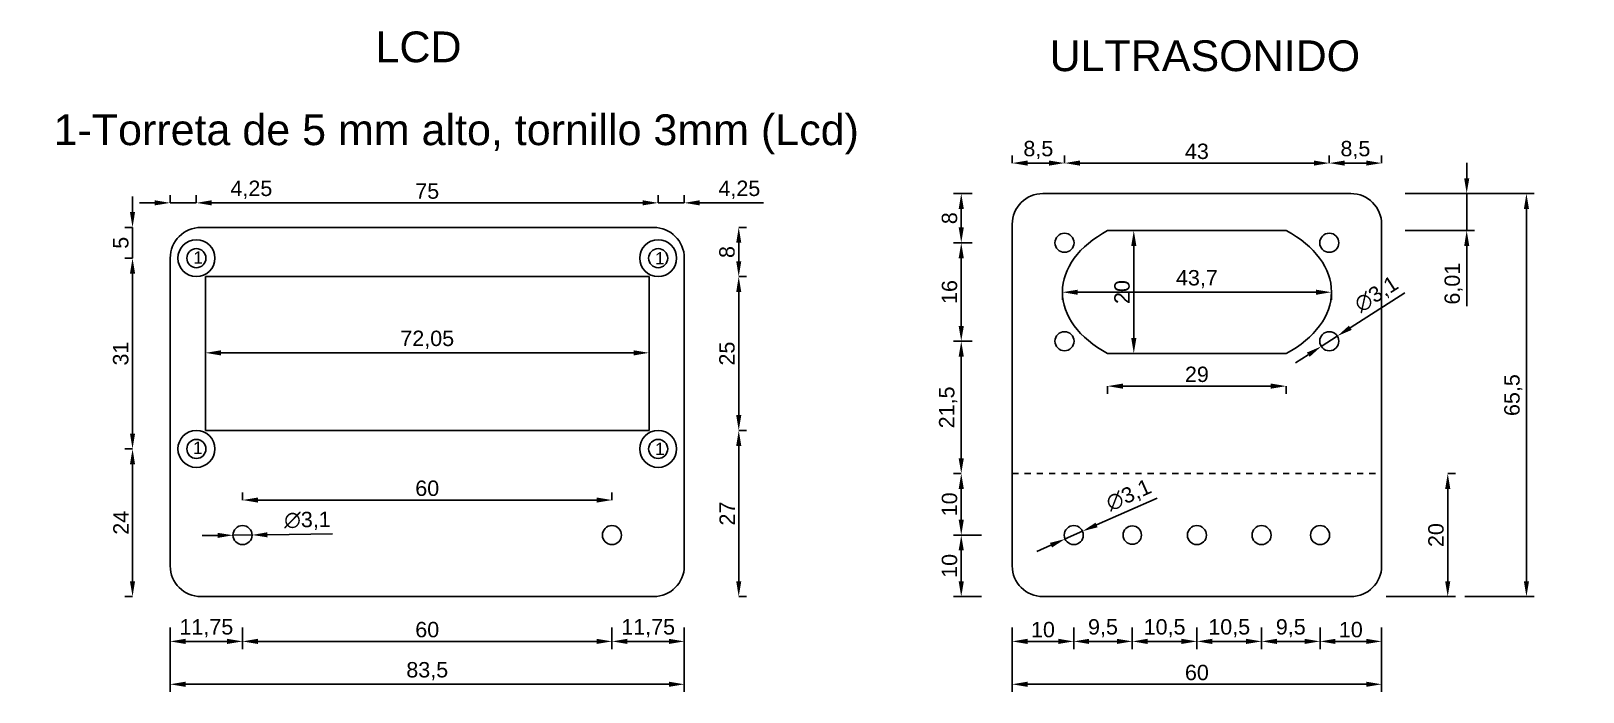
# Model space of a CAD drawing. Header units: millimetres. Extents: x 0 to 38330, y 46759 to 46987.
# Drawn here: x 37302.6 to 37554.7, y 46759.2 to 46866.7 of the extents above; entities that cross this region are included whole.
import ezdxf

# ---------------------------------------------------------------- set-up
doc = ezdxf.new("R2010")
doc.units = ezdxf.units.MM
doc.linetypes.add('ACAD_ISO02W100', pattern=[15, 12, -3])
doc.linetypes.add('JIS_02_1.0', pattern=[2, 1, -1])
for name, color, linetype in [('Chequeado', 140, 'ACAD_ISO02W100'), ('Cota', 50, 'Continuous'), ('Pliegues', 7, 'JIS_02_1.0')]:
    doc.layers.add(name, color=color, linetype=linetype)
doc.styles.get("Standard").update_dxf_attribs({"font": 'arial.ttf'})
doc.dimstyles.new('ISO-25', dxfattribs={"dimtxt": 2.5, "dimasz": 2.5, "dimexe": 1.25, "dimexo": 15, "dimtad": 1, "dimtxsty": 'Standard', "dimcen": 2.5, "dimclrd": 256, "dimclrt": 256, "dimadec": 0, "dimazin": 0, "dimtfac": 1, "dimtmove": 0, "dimatfit": 3, "dimfxl": 10, "dimfxlon": 1, "dimtfillclr": 256, "dimlwd": -1, "dimarcsym": 0})

# ---------------------------------------------------------------- blocks, each defined once
blk = doc.blocks.new('*D93')
at = {"layer": 'Cota', "transparency": 16777216}
for p, q in [((37319.11, 46837.24), (37319.11, 46839.74)), ((37319.11, 46834.74), (37319.11, 46829.74)), ((37319.11, 46827.24), (37319.11, 46824.74))]:
    blk.add_line(p, q, dxfattribs=at)
at = {"layer": 'Cota', "color": 0, "lineweight": -2, "transparency": 16777216}
for p, q in [((37319.11, 46834.74), (37317.86, 46834.74)), ((37319.11, 46829.74), (37317.86, 46829.74))]:
    blk.add_line(p, q, dxfattribs=at)
at = {"layer": 'Cota', "transparency": 16777216}
for points in [[(37318.69, 46837.24), (37319.52, 46837.24), (37319.11, 46834.74)], [(37318.69, 46827.24), (37319.52, 46827.24), (37319.11, 46829.74)]]:
    blk.add_solid(points, dxfattribs=at)
at = {"layer": 'Defpoints', "color": 0, "transparency": 16777216}
for p in [(37330.22, 46834.74), (37319.11, 46829.74), (37329.47, 46829.74)]:
    blk.add_point(p, dxfattribs=at)
at = {"layer": 'Cota', "transparency": 16777216, "insert": (37317.21, 46832.24), "char_height": 2.5, "attachment_point": 5, "rotation": 90}
blk.add_mtext('5', dxfattribs=at)
blk = doc.blocks.new('*D94')
at = {"layer": 'Cota', "color": 0, "lineweight": -2, "transparency": 16777216}
for p, q in [((37319.11, 46829.74), (37317.86, 46829.74)), ((37319.11, 46798.74), (37317.86, 46798.74))]:
    blk.add_line(p, q, dxfattribs=at)
at = {"layer": 'Cota', "transparency": 16777216}
blk.add_line((37319.11, 46827.24), (37319.11, 46801.24), dxfattribs=at)
for points in [[(37318.69, 46827.24), (37319.52, 46827.24), (37319.11, 46829.74)], [(37318.69, 46801.24), (37319.52, 46801.24), (37319.11, 46798.74)]]:
    blk.add_solid(points, dxfattribs=at)
at = {"layer": 'Defpoints', "color": 0, "transparency": 16777216}
for p in [(37329.47, 46829.74), (37319.11, 46798.74), (37329.47, 46798.74)]:
    blk.add_point(p, dxfattribs=at)
at = {"layer": 'Cota', "transparency": 16777216, "insert": (37317.2, 46814.24), "char_height": 2.5, "attachment_point": 5, "rotation": 90}
blk.add_mtext('31', dxfattribs=at)
blk = doc.blocks.new('*D95')
at = {"layer": 'Cota', "color": 0, "lineweight": -2, "transparency": 16777216}
for p, q in [((37319.11, 46798.74), (37317.86, 46798.74)), ((37319.11, 46774.74), (37317.86, 46774.74))]:
    blk.add_line(p, q, dxfattribs=at)
at = {"layer": 'Cota', "transparency": 16777216}
blk.add_line((37319.11, 46796.24), (37319.11, 46777.24), dxfattribs=at)
for points in [[(37318.69, 46796.24), (37319.52, 46796.24), (37319.11, 46798.74)], [(37318.69, 46777.24), (37319.52, 46777.24), (37319.11, 46774.74)]]:
    blk.add_solid(points, dxfattribs=at)
at = {"layer": 'Defpoints', "color": 0, "transparency": 16777216}
for p in [(37329.47, 46798.74), (37319.11, 46774.74), (37330.22, 46774.74)]:
    blk.add_point(p, dxfattribs=at)
at = {"layer": 'Cota', "transparency": 16777216, "insert": (37317.23, 46786.74), "char_height": 2.5, "attachment_point": 5, "rotation": 90}
blk.add_mtext('24', dxfattribs=at)
blk = doc.blocks.new('*D96')
at = {"layer": 'Cota', "color": 0, "lineweight": -2, "transparency": 16777216}
for p, q in [((37417.56, 46834.74), (37418.81, 46834.74)), ((37417.56, 46826.74), (37418.81, 46826.74))]:
    blk.add_line(p, q, dxfattribs=at)
at = {"layer": 'Cota', "transparency": 16777216}
blk.add_line((37417.56, 46832.24), (37417.56, 46829.24), dxfattribs=at)
for points in [[(37417.15, 46832.24), (37417.98, 46832.24), (37417.56, 46834.74)], [(37417.15, 46829.24), (37417.98, 46829.24), (37417.56, 46826.74)]]:
    blk.add_solid(points, dxfattribs=at)
at = {"layer": 'Defpoints', "color": 0, "transparency": 16777216}
for p in [(37403.72, 46834.74), (37403, 46826.74), (37417.56, 46826.74)]:
    blk.add_point(p, dxfattribs=at)
at = {"layer": 'Cota', "transparency": 16777216, "insert": (37415.66, 46830.74), "char_height": 2.5, "attachment_point": 5, "rotation": 90}
blk.add_mtext('8', dxfattribs=at)
blk = doc.blocks.new('*D97')
at = {"layer": 'Cota', "color": 0, "lineweight": -2, "transparency": 16777216}
for p, q in [((37417.56, 46826.74), (37418.81, 46826.74)), ((37417.56, 46801.74), (37418.81, 46801.74))]:
    blk.add_line(p, q, dxfattribs=at)
at = {"layer": 'Cota', "transparency": 16777216}
blk.add_line((37417.56, 46824.24), (37417.56, 46804.24), dxfattribs=at)
for points in [[(37417.15, 46824.24), (37417.98, 46824.24), (37417.56, 46826.74)], [(37417.15, 46804.24), (37417.98, 46804.24), (37417.56, 46801.74)]]:
    blk.add_solid(points, dxfattribs=at)
at = {"layer": 'Defpoints', "color": 0, "transparency": 16777216}
for p in [(37403, 46826.74), (37403, 46801.74), (37417.56, 46801.74)]:
    blk.add_point(p, dxfattribs=at)
at = {"layer": 'Cota', "transparency": 16777216, "insert": (37415.66, 46814.24), "char_height": 2.5, "attachment_point": 5, "rotation": 90}
blk.add_mtext('25', dxfattribs=at)
blk = doc.blocks.new('*D98')
at = {"layer": 'Cota', "color": 0, "lineweight": -2, "transparency": 16777216}
for p, q in [((37417.56, 46801.74), (37418.81, 46801.74)), ((37417.56, 46774.74), (37418.81, 46774.74))]:
    blk.add_line(p, q, dxfattribs=at)
at = {"layer": 'Cota', "transparency": 16777216}
blk.add_line((37417.56, 46799.24), (37417.56, 46777.24), dxfattribs=at)
for points in [[(37417.15, 46799.24), (37417.98, 46799.24), (37417.56, 46801.74)], [(37417.15, 46777.24), (37417.98, 46777.24), (37417.56, 46774.74)]]:
    blk.add_solid(points, dxfattribs=at)
at = {"layer": 'Defpoints', "color": 0, "transparency": 16777216}
for p in [(37403, 46801.74), (37403, 46774.74), (37417.56, 46774.74)]:
    blk.add_point(p, dxfattribs=at)
at = {"layer": 'Cota', "transparency": 16777216, "insert": (37415.68, 46788.24), "char_height": 2.5, "attachment_point": 5, "rotation": 90}
blk.add_mtext('27', dxfattribs=at)
blk = doc.blocks.new('*D99')
at = {"layer": 'Cota', "color": 0, "lineweight": -2, "transparency": 16777216}
for p, q in [((37325.22, 46769.74), (37325.22, 46766.22)), ((37336.97, 46769.74), (37336.97, 46766.22))]:
    blk.add_line(p, q, dxfattribs=at)
at = {"layer": 'Cota', "transparency": 16777216}
blk.add_line((37334.47, 46767.47), (37327.72, 46767.47), dxfattribs=at)
for points in [[(37327.72, 46767.89), (37327.72, 46767.05), (37325.22, 46767.47)], [(37334.47, 46767.89), (37334.47, 46767.05), (37336.97, 46767.47)]]:
    blk.add_solid(points, dxfattribs=at)
at = {"layer": 'Defpoints', "color": 0, "transparency": 16777216}
for p in [(37325.22, 46784.74), (37336.97, 46784.74), (37325.22, 46767.47)]:
    blk.add_point(p, dxfattribs=at)
at = {"layer": 'Cota', "transparency": 16777216, "insert": (37331.1, 46769.6), "char_height": 2.5, "attachment_point": 5}
blk.add_mtext('11,75', dxfattribs=at)
blk = doc.blocks.new('*D100')
at = {"layer": 'Cota', "color": 0, "lineweight": -2, "transparency": 16777216}
for p, q in [((37336.97, 46769.74), (37336.97, 46766.22)), ((37396.97, 46769.74), (37396.97, 46766.22))]:
    blk.add_line(p, q, dxfattribs=at)
at = {"layer": 'Cota', "transparency": 16777216}
blk.add_line((37339.47, 46767.47), (37394.47, 46767.47), dxfattribs=at)
for points in [[(37339.47, 46767.89), (37339.47, 46767.05), (37336.97, 46767.47)], [(37394.47, 46767.89), (37394.47, 46767.05), (37396.97, 46767.47)]]:
    blk.add_solid(points, dxfattribs=at)
at = {"layer": 'Defpoints', "color": 0, "transparency": 16777216}
for p in [(37336.97, 46784.74), (37396.97, 46784.74), (37396.97, 46767.47)]:
    blk.add_point(p, dxfattribs=at)
at = {"layer": 'Cota', "transparency": 16777216, "insert": (37366.97, 46769.37), "char_height": 2.5, "attachment_point": 5}
blk.add_mtext('60', dxfattribs=at)
blk = doc.blocks.new('*D101')
at = {"layer": 'Cota', "color": 0, "lineweight": -2, "transparency": 16777216}
for p, q in [((37396.97, 46769.74), (37396.97, 46766.22)), ((37408.72, 46769.74), (37408.72, 46766.22))]:
    blk.add_line(p, q, dxfattribs=at)
at = {"layer": 'Cota', "transparency": 16777216}
blk.add_line((37399.47, 46767.47), (37406.22, 46767.47), dxfattribs=at)
for points in [[(37399.47, 46767.89), (37399.47, 46767.05), (37396.97, 46767.47)], [(37406.22, 46767.89), (37406.22, 46767.05), (37408.72, 46767.47)]]:
    blk.add_solid(points, dxfattribs=at)
at = {"layer": 'Defpoints', "color": 0, "transparency": 16777216}
for p in [(37396.97, 46784.74), (37408.72, 46784.74), (37408.72, 46767.47)]:
    blk.add_point(p, dxfattribs=at)
at = {"layer": 'Cota', "transparency": 16777216, "insert": (37402.85, 46769.6), "char_height": 2.5, "attachment_point": 5}
blk.add_mtext('11,75', dxfattribs=at)
blk = doc.blocks.new('*D102')
at = {"layer": 'Cota', "color": 0, "lineweight": -2, "transparency": 16777216}
for p, q in [((37325.22, 46769.74), (37325.22, 46759.25)), ((37408.72, 46769.74), (37408.72, 46759.25))]:
    blk.add_line(p, q, dxfattribs=at)
at = {"layer": 'Cota', "transparency": 16777216}
blk.add_line((37327.72, 46760.5), (37406.22, 46760.5), dxfattribs=at)
for points in [[(37327.72, 46760.92), (37327.72, 46760.08), (37325.22, 46760.5)], [(37406.22, 46760.92), (37406.22, 46760.08), (37408.72, 46760.5)]]:
    blk.add_solid(points, dxfattribs=at)
at = {"layer": 'Defpoints', "color": 0, "transparency": 16777216}
for p in [(37325.22, 46784.74), (37408.72, 46784.74), (37408.72, 46760.5)]:
    blk.add_point(p, dxfattribs=at)
at = {"layer": 'Cota', "transparency": 16777216, "insert": (37366.97, 46762.63), "char_height": 2.5, "attachment_point": 5}
blk.add_mtext('83,5', dxfattribs=at)
blk = doc.blocks.new('*D103')
at = {"layer": 'Cota', "color": 0, "lineweight": -2, "transparency": 16777216}
for p, q in [((37330.95, 46814.36), (37330.95, 46815.61)), ((37403, 46814.36), (37403, 46815.61))]:
    blk.add_line(p, q, dxfattribs=at)
at = {"layer": 'Cota', "transparency": 16777216}
blk.add_line((37333.45, 46814.36), (37400.5, 46814.36), dxfattribs=at)
for points in [[(37333.45, 46814.77), (37333.45, 46813.94), (37330.95, 46814.36)], [(37400.5, 46814.77), (37400.5, 46813.94), (37403, 46814.36)]]:
    blk.add_solid(points, dxfattribs=at)
at = {"layer": 'Defpoints', "color": 0, "transparency": 16777216}
for p in [(37330.95, 46814.24), (37403, 46814.36), (37403, 46814.24)]:
    blk.add_point(p, dxfattribs=at)
at = {"layer": 'Cota', "transparency": 16777216, "insert": (37366.97, 46816.48), "char_height": 2.5, "attachment_point": 5}
blk.add_mtext('72,05', dxfattribs=at)
blk = doc.blocks.new('*D104')
at = {"layer": 'Cota', "transparency": 16777216}
for p, q in [((37322.72, 46838.73), (37320.22, 46838.73)), ((37325.22, 46838.73), (37329.47, 46838.73)), ((37331.97, 46838.73), (37342.34, 46838.73))]:
    blk.add_line(p, q, dxfattribs=at)
at = {"layer": 'Cota', "color": 0, "lineweight": -2, "transparency": 16777216}
for p, q in [((37325.22, 46838.73), (37325.22, 46839.98)), ((37329.47, 46838.73), (37329.47, 46839.98))]:
    blk.add_line(p, q, dxfattribs=at)
at = {"layer": 'Cota', "transparency": 16777216}
for points in [[(37322.72, 46839.15), (37322.72, 46838.32), (37325.22, 46838.73)], [(37331.97, 46839.15), (37331.97, 46838.32), (37329.47, 46838.73)]]:
    blk.add_solid(points, dxfattribs=at)
at = {"layer": 'Defpoints', "color": 0, "transparency": 16777216}
for p in [(37329.47, 46838.73), (37325.22, 46829.74), (37329.47, 46829.74)]:
    blk.add_point(p, dxfattribs=at)
at = {"layer": 'Cota', "transparency": 16777216, "insert": (37338.41, 46840.86), "char_height": 2.5, "attachment_point": 5}
blk.add_mtext('4,25', dxfattribs=at)
blk = doc.blocks.new('*D105')
at = {"layer": 'Cota', "color": 0, "lineweight": -2, "transparency": 16777216}
for p, q in [((37329.47, 46838.73), (37329.47, 46839.98)), ((37404.47, 46838.73), (37404.47, 46839.98))]:
    blk.add_line(p, q, dxfattribs=at)
at = {"layer": 'Cota', "transparency": 16777216}
blk.add_line((37331.97, 46838.73), (37401.97, 46838.73), dxfattribs=at)
for points in [[(37331.97, 46839.15), (37331.97, 46838.32), (37329.47, 46838.73)], [(37401.97, 46839.15), (37401.97, 46838.32), (37404.47, 46838.73)]]:
    blk.add_solid(points, dxfattribs=at)
at = {"layer": 'Defpoints', "color": 0, "transparency": 16777216}
for p in [(37404.47, 46838.73), (37329.47, 46829.74), (37404.47, 46829.74)]:
    blk.add_point(p, dxfattribs=at)
at = {"layer": 'Cota', "transparency": 16777216, "insert": (37366.97, 46840.63), "char_height": 2.5, "attachment_point": 5}
blk.add_mtext('75', dxfattribs=at)
blk = doc.blocks.new('*D106')
at = {"layer": 'Cota', "transparency": 16777216}
for p, q in [((37401.97, 46838.73), (37399.47, 46838.73)), ((37404.47, 46838.73), (37408.72, 46838.73)), ((37411.22, 46838.73), (37421.59, 46838.73))]:
    blk.add_line(p, q, dxfattribs=at)
at = {"layer": 'Cota', "color": 0, "lineweight": -2, "transparency": 16777216}
for p, q in [((37404.47, 46838.73), (37404.47, 46839.98)), ((37408.72, 46838.73), (37408.72, 46839.98))]:
    blk.add_line(p, q, dxfattribs=at)
at = {"layer": 'Cota', "transparency": 16777216}
for points in [[(37401.97, 46839.15), (37401.97, 46838.32), (37404.47, 46838.73)], [(37411.22, 46839.15), (37411.22, 46838.32), (37408.72, 46838.73)]]:
    blk.add_solid(points, dxfattribs=at)
at = {"layer": 'Defpoints', "color": 0, "transparency": 16777216}
for p in [(37408.72, 46838.73), (37404.47, 46829.74), (37408.72, 46829.74)]:
    blk.add_point(p, dxfattribs=at)
at = {"layer": 'Cota', "transparency": 16777216, "insert": (37417.66, 46840.86), "char_height": 2.5, "attachment_point": 5}
blk.add_mtext('4,25', dxfattribs=at)
blk = doc.blocks.new('*D107')
at = {"layer": 'Cota', "color": 0, "lineweight": -2, "transparency": 16777216}
for p, q in [((37336.97, 46790.44), (37336.97, 46791.69)), ((37396.97, 46790.44), (37396.97, 46791.69))]:
    blk.add_line(p, q, dxfattribs=at)
at = {"layer": 'Cota', "transparency": 16777216}
blk.add_line((37339.47, 46790.44), (37394.47, 46790.44), dxfattribs=at)
for points in [[(37339.47, 46790.85), (37339.47, 46790.02), (37336.97, 46790.44)], [(37394.47, 46790.85), (37394.47, 46790.02), (37396.97, 46790.44)]]:
    blk.add_solid(points, dxfattribs=at)
at = {"layer": 'Defpoints', "color": 0, "transparency": 16777216}
for p in [(37396.97, 46790.44), (37336.97, 46784.74), (37396.97, 46784.74)]:
    blk.add_point(p, dxfattribs=at)
at = {"layer": 'Cota', "transparency": 16777216, "insert": (37366.97, 46792.34), "char_height": 2.5, "attachment_point": 5}
blk.add_mtext('60', dxfattribs=at)
blk = doc.blocks.new('*D109')
at = {"layer": 'Cota', "color": 0, "lineweight": -2, "transparency": 16777216}
for p, q in [((37455.47, 46840.24), (37452.45, 46840.24)), ((37455.47, 46832.24), (37452.45, 46832.24))]:
    blk.add_line(p, q, dxfattribs=at)
at = {"layer": 'Cota', "transparency": 16777216}
blk.add_line((37453.7, 46834.74), (37453.7, 46837.74), dxfattribs=at)
for points in [[(37453.28, 46837.74), (37454.12, 46837.74), (37453.7, 46840.24)], [(37453.28, 46834.74), (37454.12, 46834.74), (37453.7, 46832.24)]]:
    blk.add_solid(points, dxfattribs=at)
at = {"layer": 'Defpoints', "color": 0, "transparency": 16777216}
for p in [(37453.7, 46840.24), (37470.47, 46840.24), (37470.47, 46832.24)]:
    blk.add_point(p, dxfattribs=at)
at = {"layer": 'Cota', "transparency": 16777216, "insert": (37451.8, 46836.24), "char_height": 2.5, "attachment_point": 5, "rotation": 90}
blk.add_mtext('8', dxfattribs=at)
blk = doc.blocks.new('*D110')
at = {"layer": 'Cota', "color": 0, "lineweight": -2, "transparency": 16777216}
for p, q in [((37455.47, 46832.24), (37452.45, 46832.24)), ((37455.47, 46816.24), (37452.45, 46816.24))]:
    blk.add_line(p, q, dxfattribs=at)
at = {"layer": 'Cota', "transparency": 16777216}
blk.add_line((37453.7, 46829.74), (37453.7, 46818.74), dxfattribs=at)
for points in [[(37453.28, 46829.74), (37454.12, 46829.74), (37453.7, 46832.24)], [(37453.28, 46818.74), (37454.12, 46818.74), (37453.7, 46816.24)]]:
    blk.add_solid(points, dxfattribs=at)
at = {"layer": 'Defpoints', "color": 0, "transparency": 16777216}
for p in [(37470.47, 46832.24), (37453.7, 46816.24), (37470.47, 46816.24)]:
    blk.add_point(p, dxfattribs=at)
at = {"layer": 'Cota', "transparency": 16777216, "insert": (37451.8, 46824.24), "char_height": 2.5, "attachment_point": 5, "rotation": 90}
blk.add_mtext('16', dxfattribs=at)
blk = doc.blocks.new('*D111')
at = {"layer": 'Cota', "color": 0, "lineweight": -2, "transparency": 16777216}
for p, q in [((37455.47, 46816.24), (37452.45, 46816.24)), ((37453.7, 46794.74), (37452.45, 46794.74))]:
    blk.add_line(p, q, dxfattribs=at)
at = {"layer": 'Cota', "transparency": 16777216}
blk.add_line((37453.7, 46813.74), (37453.7, 46797.24), dxfattribs=at)
for points in [[(37453.28, 46813.74), (37454.12, 46813.74), (37453.7, 46816.24)], [(37453.28, 46797.24), (37454.12, 46797.24), (37453.7, 46794.74)]]:
    blk.add_solid(points, dxfattribs=at)
at = {"layer": 'Defpoints', "color": 0, "transparency": 16777216}
for p in [(37470.47, 46816.24), (37453.7, 46794.74), (37461.97, 46794.74)]:
    blk.add_point(p, dxfattribs=at)
at = {"layer": 'Cota', "transparency": 16777216, "insert": (37451.57, 46805.49), "char_height": 2.5, "attachment_point": 5, "rotation": 90}
blk.add_mtext('21,5', dxfattribs=at)
blk = doc.blocks.new('*D112')
at = {"layer": 'Cota', "color": 0, "lineweight": -2, "transparency": 16777216}
for p, q in [((37453.7, 46794.74), (37452.45, 46794.74)), ((37456.97, 46784.74), (37452.45, 46784.74))]:
    blk.add_line(p, q, dxfattribs=at)
at = {"layer": 'Cota', "transparency": 16777216}
blk.add_line((37453.7, 46792.24), (37453.7, 46787.24), dxfattribs=at)
for points in [[(37453.28, 46792.24), (37454.12, 46792.24), (37453.7, 46794.74)], [(37453.28, 46787.24), (37454.12, 46787.24), (37453.7, 46784.74)]]:
    blk.add_solid(points, dxfattribs=at)
at = {"layer": 'Defpoints', "color": 0, "transparency": 16777216}
for p in [(37461.97, 46794.74), (37453.7, 46784.74), (37471.97, 46784.74)]:
    blk.add_point(p, dxfattribs=at)
at = {"layer": 'Cota', "transparency": 16777216, "insert": (37451.8, 46789.74), "char_height": 2.5, "attachment_point": 5, "rotation": 90}
blk.add_mtext('10', dxfattribs=at)
blk = doc.blocks.new('*D113')
at = {"layer": 'Cota', "color": 0, "lineweight": -2, "transparency": 16777216}
for p, q in [((37456.97, 46784.74), (37452.45, 46784.74)), ((37456.97, 46774.74), (37452.45, 46774.74))]:
    blk.add_line(p, q, dxfattribs=at)
at = {"layer": 'Cota', "transparency": 16777216}
blk.add_line((37453.7, 46782.24), (37453.7, 46777.24), dxfattribs=at)
for points in [[(37453.28, 46782.24), (37454.12, 46782.24), (37453.7, 46784.74)], [(37453.28, 46777.24), (37454.12, 46777.24), (37453.7, 46774.74)]]:
    blk.add_solid(points, dxfattribs=at)
at = {"layer": 'Defpoints', "color": 0, "transparency": 16777216}
for p in [(37471.97, 46784.74), (37453.7, 46774.74), (37471.97, 46774.74)]:
    blk.add_point(p, dxfattribs=at)
at = {"layer": 'Cota', "transparency": 16777216, "insert": (37451.8, 46779.74), "char_height": 2.5, "attachment_point": 5, "rotation": 90}
blk.add_mtext('10', dxfattribs=at)
blk = doc.blocks.new('*D114')
at = {"layer": 'Cota', "color": 0, "lineweight": -2, "transparency": 16777216}
for p, q in [((37481.72, 46834.24), (37480.47, 46834.24)), ((37481.72, 46814.25), (37480.47, 46814.25))]:
    blk.add_line(p, q, dxfattribs=at)
at = {"layer": 'Cota', "transparency": 16777216}
blk.add_line((37481.72, 46831.74), (37481.72, 46816.75), dxfattribs=at)
for points in [[(37481.31, 46831.74), (37482.14, 46831.74), (37481.72, 46834.24)], [(37481.31, 46816.75), (37482.14, 46816.75), (37481.72, 46814.25)]]:
    blk.add_solid(points, dxfattribs=at)
at = {"layer": 'Defpoints', "color": 0, "transparency": 16777216}
for p in [(37482.16, 46834.24), (37481.72, 46814.25), (37482.16, 46814.25)]:
    blk.add_point(p, dxfattribs=at)
at = {"layer": 'Cota', "transparency": 16777216, "insert": (37479.82, 46824.24), "char_height": 2.5, "attachment_point": 5, "rotation": 90}
blk.add_mtext('20', dxfattribs=at)
blk = doc.blocks.new('*D115')
at = {"layer": 'Cota', "color": 0, "lineweight": -2, "transparency": 16777216}
for p, q in [((37461.97, 46769.74), (37461.97, 46766.22)), ((37471.97, 46769.74), (37471.97, 46766.22))]:
    blk.add_line(p, q, dxfattribs=at)
at = {"layer": 'Cota', "transparency": 16777216}
blk.add_line((37469.47, 46767.47), (37464.47, 46767.47), dxfattribs=at)
for points in [[(37464.47, 46767.89), (37464.47, 46767.05), (37461.97, 46767.47)], [(37469.47, 46767.89), (37469.47, 46767.05), (37471.97, 46767.47)]]:
    blk.add_solid(points, dxfattribs=at)
at = {"layer": 'Defpoints', "color": 0, "transparency": 16777216}
for p in [(37461.97, 46784.74), (37471.97, 46784.74), (37461.97, 46767.47)]:
    blk.add_point(p, dxfattribs=at)
at = {"layer": 'Cota', "transparency": 16777216, "insert": (37466.97, 46769.37), "char_height": 2.5, "attachment_point": 5}
blk.add_mtext('10', dxfattribs=at)
blk = doc.blocks.new('*D116')
at = {"layer": 'Cota', "color": 0, "lineweight": -2, "transparency": 16777216}
for p, q in [((37471.97, 46769.74), (37471.97, 46766.22)), ((37481.47, 46769.74), (37481.47, 46766.22))]:
    blk.add_line(p, q, dxfattribs=at)
at = {"layer": 'Cota', "transparency": 16777216}
blk.add_line((37474.47, 46767.47), (37478.97, 46767.47), dxfattribs=at)
for points in [[(37474.47, 46767.89), (37474.47, 46767.05), (37471.97, 46767.47)], [(37478.97, 46767.89), (37478.97, 46767.05), (37481.47, 46767.47)]]:
    blk.add_solid(points, dxfattribs=at)
at = {"layer": 'Defpoints', "color": 0, "transparency": 16777216}
for p in [(37471.97, 46784.74), (37481.47, 46784.74), (37481.47, 46767.47)]:
    blk.add_point(p, dxfattribs=at)
at = {"layer": 'Cota', "transparency": 16777216, "insert": (37476.72, 46769.6), "char_height": 2.5, "attachment_point": 5}
blk.add_mtext('9,5', dxfattribs=at)
blk = doc.blocks.new('*D117')
at = {"layer": 'Cota', "color": 0, "lineweight": -2, "transparency": 16777216}
for p, q in [((37481.47, 46769.74), (37481.47, 46766.22)), ((37491.97, 46769.74), (37491.97, 46766.22))]:
    blk.add_line(p, q, dxfattribs=at)
at = {"layer": 'Cota', "transparency": 16777216}
blk.add_line((37483.97, 46767.47), (37489.47, 46767.47), dxfattribs=at)
for points in [[(37483.97, 46767.89), (37483.97, 46767.05), (37481.47, 46767.47)], [(37489.47, 46767.89), (37489.47, 46767.05), (37491.97, 46767.47)]]:
    blk.add_solid(points, dxfattribs=at)
at = {"layer": 'Defpoints', "color": 0, "transparency": 16777216}
for p in [(37481.47, 46784.74), (37491.97, 46784.74), (37491.97, 46767.47)]:
    blk.add_point(p, dxfattribs=at)
at = {"layer": 'Cota', "transparency": 16777216, "insert": (37486.72, 46769.6), "char_height": 2.5, "attachment_point": 5}
blk.add_mtext('10,5', dxfattribs=at)
blk = doc.blocks.new('*D118')
at = {"layer": 'Cota', "color": 0, "lineweight": -2, "transparency": 16777216}
for p, q in [((37491.97, 46769.74), (37491.97, 46766.22)), ((37502.47, 46769.74), (37502.47, 46766.22))]:
    blk.add_line(p, q, dxfattribs=at)
at = {"layer": 'Cota', "transparency": 16777216}
blk.add_line((37494.47, 46767.47), (37499.97, 46767.47), dxfattribs=at)
for points in [[(37494.47, 46767.89), (37494.47, 46767.05), (37491.97, 46767.47)], [(37499.97, 46767.89), (37499.97, 46767.05), (37502.47, 46767.47)]]:
    blk.add_solid(points, dxfattribs=at)
at = {"layer": 'Defpoints', "color": 0, "transparency": 16777216}
for p in [(37491.97, 46784.74), (37502.47, 46784.74), (37502.47, 46767.47)]:
    blk.add_point(p, dxfattribs=at)
at = {"layer": 'Cota', "transparency": 16777216, "insert": (37497.22, 46769.6), "char_height": 2.5, "attachment_point": 5}
blk.add_mtext('10,5', dxfattribs=at)
blk = doc.blocks.new('*D119')
at = {"layer": 'Cota', "color": 0, "lineweight": -2, "transparency": 16777216}
for p, q in [((37502.47, 46769.74), (37502.47, 46766.22)), ((37511.97, 46769.74), (37511.97, 46766.22))]:
    blk.add_line(p, q, dxfattribs=at)
at = {"layer": 'Cota', "transparency": 16777216}
blk.add_line((37504.97, 46767.47), (37509.47, 46767.47), dxfattribs=at)
for points in [[(37504.97, 46767.89), (37504.97, 46767.05), (37502.47, 46767.47)], [(37509.47, 46767.89), (37509.47, 46767.05), (37511.97, 46767.47)]]:
    blk.add_solid(points, dxfattribs=at)
at = {"layer": 'Defpoints', "color": 0, "transparency": 16777216}
for p in [(37502.47, 46784.74), (37511.97, 46784.74), (37511.97, 46767.47)]:
    blk.add_point(p, dxfattribs=at)
at = {"layer": 'Cota', "transparency": 16777216, "insert": (37507.22, 46769.6), "char_height": 2.5, "attachment_point": 5}
blk.add_mtext('9,5', dxfattribs=at)
blk = doc.blocks.new('*D120')
at = {"layer": 'Cota', "color": 0, "lineweight": -2, "transparency": 16777216}
for p, q in [((37511.97, 46769.74), (37511.97, 46766.22)), ((37521.97, 46769.74), (37521.97, 46766.22))]:
    blk.add_line(p, q, dxfattribs=at)
at = {"layer": 'Cota', "transparency": 16777216}
blk.add_line((37514.47, 46767.47), (37519.47, 46767.47), dxfattribs=at)
for points in [[(37514.47, 46767.89), (37514.47, 46767.05), (37511.97, 46767.47)], [(37519.47, 46767.89), (37519.47, 46767.05), (37521.97, 46767.47)]]:
    blk.add_solid(points, dxfattribs=at)
at = {"layer": 'Defpoints', "color": 0, "transparency": 16777216}
for p in [(37511.97, 46784.74), (37521.97, 46784.74), (37521.97, 46767.47)]:
    blk.add_point(p, dxfattribs=at)
at = {"layer": 'Cota', "transparency": 16777216, "insert": (37516.97, 46769.37), "char_height": 2.5, "attachment_point": 5}
blk.add_mtext('10', dxfattribs=at)
blk = doc.blocks.new('*D121')
at = {"layer": 'Cota', "color": 0, "lineweight": -2, "transparency": 16777216}
for p, q in [((37461.97, 46769.74), (37461.97, 46759.25)), ((37521.97, 46769.74), (37521.97, 46759.25))]:
    blk.add_line(p, q, dxfattribs=at)
at = {"layer": 'Cota', "transparency": 16777216}
blk.add_line((37464.47, 46760.5), (37519.47, 46760.5), dxfattribs=at)
for points in [[(37464.47, 46760.92), (37464.47, 46760.08), (37461.97, 46760.5)], [(37519.47, 46760.92), (37519.47, 46760.08), (37521.97, 46760.5)]]:
    blk.add_solid(points, dxfattribs=at)
at = {"layer": 'Defpoints', "color": 0, "transparency": 16777216}
for p in [(37461.97, 46784.74), (37521.97, 46784.74), (37521.97, 46760.5)]:
    blk.add_point(p, dxfattribs=at)
at = {"layer": 'Cota', "transparency": 16777216, "insert": (37491.97, 46762.4), "char_height": 2.5, "attachment_point": 5}
blk.add_mtext('60', dxfattribs=at)
blk = doc.blocks.new('*D122')
at = {"layer": 'Cota', "color": 0, "lineweight": -2, "transparency": 16777216}
for p, q in [((37461.97, 46845.19), (37461.97, 46846.44)), ((37470.47, 46845.19), (37470.47, 46846.44))]:
    blk.add_line(p, q, dxfattribs=at)
at = {"layer": 'Cota', "transparency": 16777216}
blk.add_line((37464.47, 46845.19), (37467.97, 46845.19), dxfattribs=at)
for points in [[(37464.47, 46845.61), (37464.47, 46844.78), (37461.97, 46845.19)], [(37467.97, 46845.61), (37467.97, 46844.78), (37470.47, 46845.19)]]:
    blk.add_solid(points, dxfattribs=at)
at = {"layer": 'Defpoints', "color": 0, "transparency": 16777216}
for p in [(37470.47, 46845.19), (37461.97, 46835.24), (37470.47, 46832.24)]:
    blk.add_point(p, dxfattribs=at)
at = {"layer": 'Cota', "transparency": 16777216, "insert": (37466.22, 46847.32), "char_height": 2.5, "attachment_point": 5}
blk.add_mtext('8,5', dxfattribs=at)
blk = doc.blocks.new('*D123')
at = {"layer": 'Cota', "color": 0, "lineweight": -2, "transparency": 16777216}
for p, q in [((37470.47, 46845.19), (37470.47, 46846.44)), ((37513.47, 46845.19), (37513.47, 46846.44))]:
    blk.add_line(p, q, dxfattribs=at)
at = {"layer": 'Cota', "transparency": 16777216}
blk.add_line((37472.97, 46845.19), (37510.97, 46845.19), dxfattribs=at)
for points in [[(37472.97, 46845.61), (37472.97, 46844.78), (37470.47, 46845.19)], [(37510.97, 46845.61), (37510.97, 46844.78), (37513.47, 46845.19)]]:
    blk.add_solid(points, dxfattribs=at)
at = {"layer": 'Defpoints', "color": 0, "transparency": 16777216}
for p in [(37513.47, 46845.19), (37470.47, 46832.24), (37513.47, 46832.24)]:
    blk.add_point(p, dxfattribs=at)
at = {"layer": 'Cota', "transparency": 16777216, "insert": (37491.97, 46847.09), "char_height": 2.5, "attachment_point": 5}
blk.add_mtext('43', dxfattribs=at)
blk = doc.blocks.new('*D124')
at = {"layer": 'Cota', "color": 0, "lineweight": -2, "transparency": 16777216}
for p, q in [((37513.47, 46845.19), (37513.47, 46846.44)), ((37521.97, 46845.19), (37521.97, 46846.44))]:
    blk.add_line(p, q, dxfattribs=at)
at = {"layer": 'Cota', "transparency": 16777216}
blk.add_line((37515.97, 46845.19), (37519.47, 46845.19), dxfattribs=at)
for points in [[(37515.97, 46845.61), (37515.97, 46844.78), (37513.47, 46845.19)], [(37519.47, 46845.61), (37519.47, 46844.78), (37521.97, 46845.19)]]:
    blk.add_solid(points, dxfattribs=at)
at = {"layer": 'Defpoints', "color": 0, "transparency": 16777216}
for p in [(37521.97, 46845.19), (37513.47, 46832.24), (37521.97, 46832.24)]:
    blk.add_point(p, dxfattribs=at)
at = {"layer": 'Cota', "transparency": 16777216, "insert": (37517.72, 46847.32), "char_height": 2.5, "attachment_point": 5}
blk.add_mtext('8,5', dxfattribs=at)
blk = doc.blocks.new('*D125')
at = {"layer": 'Cota', "color": 0, "lineweight": -2, "transparency": 16777216}
for p, q in [((37477.47, 46808.95), (37477.47, 46807.7)), ((37506.48, 46808.95), (37506.48, 46807.7))]:
    blk.add_line(p, q, dxfattribs=at)
at = {"layer": 'Cota', "transparency": 16777216}
blk.add_line((37479.97, 46808.95), (37503.98, 46808.95), dxfattribs=at)
for points in [[(37479.97, 46809.37), (37479.97, 46808.53), (37477.47, 46808.95)], [(37503.98, 46809.37), (37503.98, 46808.53), (37506.48, 46808.95)]]:
    blk.add_solid(points, dxfattribs=at)
at = {"layer": 'Defpoints', "color": 0, "transparency": 16777216}
for p in [(37477.47, 46814.25), (37506.48, 46814.25), (37506.48, 46808.95)]:
    blk.add_point(p, dxfattribs=at)
at = {"layer": 'Cota', "transparency": 16777216, "insert": (37491.97, 46810.85), "char_height": 2.5, "attachment_point": 5}
blk.add_mtext('29', dxfattribs=at)
blk = doc.blocks.new('*D127')
at = {"layer": 'Cota', "transparency": 16777216}
for p, q in [((37535.79, 46842.74), (37535.79, 46845.24)), ((37535.79, 46840.24), (37535.79, 46834.24)), ((37535.79, 46831.74), (37535.79, 46821.96))]:
    blk.add_line(p, q, dxfattribs=at)
at = {"layer": 'Cota', "color": 0, "lineweight": -2, "transparency": 16777216}
for p, q in [((37525.79, 46840.24), (37537.04, 46840.24)), ((37525.79, 46834.24), (37537.04, 46834.24))]:
    blk.add_line(p, q, dxfattribs=at)
at = {"layer": 'Cota', "transparency": 16777216}
for points in [[(37535.38, 46842.74), (37536.21, 46842.74), (37535.79, 46840.24)], [(37535.38, 46831.74), (37536.21, 46831.74), (37535.79, 46834.24)]]:
    blk.add_solid(points, dxfattribs=at)
at = {"layer": 'Defpoints', "color": 0, "transparency": 16777216}
for p in [(37491.97, 46840.24), (37491.53, 46834.24), (37535.79, 46834.24)]:
    blk.add_point(p, dxfattribs=at)
at = {"layer": 'Cota', "transparency": 16777216, "insert": (37533.67, 46825.6), "char_height": 2.5, "attachment_point": 5, "rotation": 90}
blk.add_mtext('6,01', dxfattribs=at)
blk = doc.blocks.new('*D128')
at = {"layer": 'Cota', "color": 0, "lineweight": -2, "transparency": 16777216}
for p, q in [((37535.49, 46840.24), (37546.74, 46840.24)), ((37535.49, 46774.74), (37546.74, 46774.74))]:
    blk.add_line(p, q, dxfattribs=at)
at = {"layer": 'Cota', "transparency": 16777216}
blk.add_line((37545.49, 46837.74), (37545.49, 46777.24), dxfattribs=at)
for points in [[(37545.08, 46837.74), (37545.91, 46837.74), (37545.49, 46840.24)], [(37545.08, 46777.24), (37545.91, 46777.24), (37545.49, 46774.74)]]:
    blk.add_solid(points, dxfattribs=at)
at = {"layer": 'Defpoints', "color": 0, "transparency": 16777216}
for p in [(37491.97, 46840.24), (37491.97, 46774.74), (37545.49, 46774.74)]:
    blk.add_point(p, dxfattribs=at)
at = {"layer": 'Cota', "transparency": 16777216, "insert": (37543.37, 46807.49), "char_height": 2.5, "attachment_point": 5, "rotation": 90}
blk.add_mtext('65,5', dxfattribs=at)
blk = doc.blocks.new('*D130')
at = {"layer": 'Cota', "color": 0, "lineweight": -2, "transparency": 16777216}
for p, q in [((37470.12, 46824.21), (37470.12, 46822.96)), ((37513.82, 46824.21), (37513.82, 46822.96))]:
    blk.add_line(p, q, dxfattribs=at)
at = {"layer": 'Cota', "transparency": 16777216}
blk.add_line((37472.62, 46824.21), (37511.32, 46824.21), dxfattribs=at)
for points in [[(37472.62, 46824.62), (37472.62, 46823.79), (37470.12, 46824.21)], [(37511.32, 46824.62), (37511.32, 46823.79), (37513.82, 46824.21)]]:
    blk.add_solid(points, dxfattribs=at)
at = {"layer": 'Defpoints', "color": 0, "transparency": 16777216}
for p in [(37470.12, 46827.67), (37513.82, 46827.67), (37513.82, 46824.21)]:
    blk.add_point(p, dxfattribs=at)
at = {"layer": 'Cota', "transparency": 16777216, "insert": (37491.97, 46826.33), "char_height": 2.5, "attachment_point": 5}
blk.add_mtext('43,7', dxfattribs=at)
blk = doc.blocks.new('*D131')
at = {"layer": 'Cota', "color": 0, "lineweight": -2, "transparency": 16777216}
for p, q in [((37532.71, 46794.74), (37533.96, 46794.74)), ((37522.71, 46774.74), (37533.96, 46774.74))]:
    blk.add_line(p, q, dxfattribs=at)
at = {"layer": 'Cota', "transparency": 16777216}
blk.add_line((37532.71, 46792.24), (37532.71, 46777.24), dxfattribs=at)
for points in [[(37532.29, 46792.24), (37533.13, 46792.24), (37532.71, 46794.74)], [(37532.29, 46777.24), (37533.13, 46777.24), (37532.71, 46774.74)]]:
    blk.add_solid(points, dxfattribs=at)
at = {"layer": 'Defpoints', "color": 0, "transparency": 16777216}
for p in [(37521.97, 46794.74), (37491.97, 46774.74), (37532.71, 46774.74)]:
    blk.add_point(p, dxfattribs=at)
at = {"layer": 'Cota', "transparency": 16777216, "insert": (37530.81, 46784.74), "char_height": 2.5, "attachment_point": 5, "rotation": 90}
blk.add_mtext('20', dxfattribs=at)
blk = doc.blocks.new('*D198')
at = {"layer": 'Cota', "color": 0, "lineweight": -2, "transparency": 16777216}
for p, q in [((37880.21, 46854.74), (37891.46, 46854.74)), ((37883.17, 46823.49), (37891.46, 46823.49))]:
    blk.add_line(p, q, dxfattribs=at)
at = {"layer": 'Cota', "transparency": 16777216}
blk.add_line((37890.21, 46825.99), (37890.21, 46852.24), dxfattribs=at)
for points in [[(37889.79, 46852.24), (37890.62, 46852.24), (37890.21, 46854.74)], [(37889.79, 46825.99), (37890.62, 46825.99), (37890.21, 46823.49)]]:
    blk.add_solid(points, dxfattribs=at)
at = {"layer": 'Defpoints', "color": 0, "transparency": 16777216}
for p in [(0, 46854.74), (37890.21, 46854.74), (37868.17, 46823.49)]:
    blk.add_point(p, dxfattribs=at)
at = {"layer": 'Cota', "transparency": 16777216, "insert": (37888.08, 46839.12), "char_height": 2.5, "attachment_point": 5, "rotation": 90}
blk.add_mtext('31,25', dxfattribs=at)
blk = doc.blocks.new('*D202')
at = {"layer": 'Cota', "color": 0, "lineweight": -2, "transparency": 16777216}
for p, q in [((37883.17, 46805.99), (37891.46, 46805.99)), ((37880.21, 46774.74), (37891.46, 46774.74))]:
    blk.add_line(p, q, dxfattribs=at)
at = {"layer": 'Cota', "transparency": 16777216}
blk.add_line((37890.21, 46803.49), (37890.21, 46777.24), dxfattribs=at)
for points in [[(37889.79, 46803.49), (37890.62, 46803.49), (37890.21, 46805.99)], [(37889.79, 46777.24), (37890.62, 46777.24), (37890.21, 46774.74)]]:
    blk.add_solid(points, dxfattribs=at)
at = {"layer": 'Defpoints', "color": 0, "transparency": 16777216}
for p in [(37868.17, 46805.99), (0, 46774.74), (37890.21, 46774.74)]:
    blk.add_point(p, dxfattribs=at)
at = {"layer": 'Cota', "transparency": 16777216, "insert": (37888.08, 46790.37), "char_height": 2.5, "attachment_point": 5, "rotation": 90}
blk.add_mtext('31,25', dxfattribs=at)
blk = doc.blocks.new('*D270')
at = {"layer": 'Cota', "transparency": 16777216}
for p, q in [((37332.93, 46784.69), (37330.43, 46784.66)), ((37335.43, 46784.72), (37338.52, 46784.76)), ((37351.56, 46784.93), (37341.02, 46784.8))]:
    blk.add_line(p, q, dxfattribs=at)
for points in [[(37341.02, 46785.21), (37341.03, 46784.38), (37338.52, 46784.76)], [(37332.92, 46785.11), (37332.93, 46784.28), (37335.43, 46784.72)]]:
    blk.add_solid(points, dxfattribs=at)
at = {"layer": 'Defpoints', "color": 0, "transparency": 16777216}
for p in [(37335.43, 46784.72), (37338.52, 46784.76)]:
    blk.add_point(p, dxfattribs=at)
at = {"layer": 'Cota', "transparency": 16777216, "insert": (37347.52, 46787.05), "char_height": 2.5, "attachment_point": 5, "rotation": 0.7332}
blk.add_mtext('∅3,1', dxfattribs=at)
blk = doc.blocks.new('*D271')
at = {"layer": 'Cota', "transparency": 16777216}
for p, q in [((37485.51, 46790.76), (37475.68, 46786.39)), ((37470.56, 46784.11), (37473.39, 46785.37)), ((37468.27, 46783.1), (37465.99, 46782.08))]:
    blk.add_line(p, q, dxfattribs=at)
for points in [[(37475.51, 46786.77), (37475.84, 46786.01), (37473.39, 46785.37)], [(37468.11, 46783.48), (37468.44, 46782.72), (37470.56, 46784.11)]]:
    blk.add_solid(points, dxfattribs=at)
at = {"layer": 'Defpoints', "color": 0, "transparency": 16777216}
for p in [(37473.39, 46785.37), (37470.56, 46784.11)]:
    blk.add_point(p, dxfattribs=at)
at = {"layer": 'Cota', "transparency": 16777216, "insert": (37480.95, 46791.11), "char_height": 2.5, "attachment_point": 5, "rotation": 23.9736}
blk.add_mtext('∅3,1', dxfattribs=at)
blk = doc.blocks.new('*D272')
at = {"layer": 'Cota', "transparency": 16777216}
for p, q in [((37525.75, 46824.12), (37516.88, 46818.43)), ((37512.17, 46815.41), (37514.78, 46817.08)), ((37510.07, 46814.06), (37507.96, 46812.71))]:
    blk.add_line(p, q, dxfattribs=at)
for points in [[(37516.66, 46818.78), (37517.11, 46818.08), (37514.78, 46817.08)], [(37509.84, 46814.41), (37510.29, 46813.71), (37512.17, 46815.41)]]:
    blk.add_solid(points, dxfattribs=at)
at = {"layer": 'Defpoints', "color": 0, "transparency": 16777216}
for p in [(37512.17, 46815.41), (37514.78, 46817.08)]:
    blk.add_point(p, dxfattribs=at)
at = {"layer": 'Cota', "transparency": 16777216, "insert": (37521.2, 46823.78), "char_height": 2.5, "attachment_point": 5, "rotation": 32.6803}
blk.add_mtext('∅3,1', dxfattribs=at)

msp = doc.modelspace()

# ---------------------------------------------------------------- linework, layer by layer
for p, q in [((37491.975, 46840.244), (37466.975, 46840.244)), ((37491.975, 46840.244), (37516.975, 46840.244)), ((37330.225, 46834.744), (37403.725, 46834.744)), ((37461.975, 46824.244), (37461.975, 46835.244)), ((37477.466, 46834.238), (37506.484, 46834.238)), ((37521.975, 46824.244), (37521.975, 46835.244)), ((37325.225, 46779.744), (37325.225, 46829.744)), ((37325.225, 46828.744), (37325.225, 46795.744)), ((37408.725, 46795.994), (37408.725, 46829.744)), ((37330.95, 46801.744), (37330.95, 46826.744)), ((37331.225, 46826.744), (37330.95, 46826.744)), ((37331.225, 46826.744), (37402.725, 46826.744)), ((37402.725, 46826.744), (37403, 46826.744)), ((37403, 46801.744), (37403, 46826.744)), ((37461.975, 46824.244), (37461.975, 46786.164)), ((37521.975, 46824.244), (37521.975, 46794.744)), ((37479.125, 46814.25), (37477.466, 46814.25)), ((37479.125, 46814.25), (37506.484, 46814.25)), ((37331.225, 46801.744), (37330.95, 46801.744)), ((37402.725, 46801.744), (37331.225, 46801.744)), ((37402.725, 46801.744), (37403, 46801.744)), ((37408.725, 46795.994), (37408.725, 46795.744)), ((37408.725, 46795.994), (37408.725, 46779.744)), ((37461.975, 46794.744), (37461.975, 46785.244)), ((37461.975, 46779.744), (37461.975, 46794.744)), ((37521.975, 46794.744), (37521.975, 46779.744)), ((37403.725, 46774.744), (37330.225, 46774.744)), ((37516.975, 46774.744), (37466.975, 46774.744))]:
    msp.add_line(p, q)
for centre, radius in [((37470.475, 46832.244), 1.55), ((37513.475, 46832.244), 1.55), ((37329.475, 46829.744), 3), ((37329.475, 46829.744), 1.55), ((37404.475, 46829.744), 3), ((37404.475, 46829.744), 1.55), ((37470.475, 46816.244), 1.55), ((37513.475, 46816.244), 1.55), ((37329.475, 46798.744), 3), ((37329.475, 46798.744), 1.55), ((37404.475, 46798.744), 3), ((37404.475, 46798.744), 1.55), ((37336.975, 46784.744), 1.55), ((37396.975, 46784.744), 1.55), ((37471.975, 46784.744), 1.55), ((37481.475, 46784.744), 1.5), ((37491.975, 46784.744), 1.55), ((37502.475, 46784.744), 1.55), ((37511.975, 46784.744), 1.55)]:
    msp.add_circle(centre, radius)
for centre, start, end in [((37466.975, 46835.244), 90, 180), ((37516.975, 46835.244), 0, 90), ((37330.225, 46829.744), 90, 180), ((37403.725, 46829.744), 0, 90), ((37330.225, 46779.744), 180, 270), ((37403.725, 46779.744), 270, 0), ((37466.975, 46779.744), 180, 270), ((37516.975, 46779.744), 270, 0)]:
    msp.add_arc(centre, 5, start, end)
msp.add_ellipse((37491.975, 46824.244), major_axis=(-21.85, 0), ratio=0.611721, start_param=5.4385734, end_param=7.1277972)
at = {"extrusion": (0, 0, -1)}
msp.add_ellipse((37491.975, 46824.244), major_axis=(21.85, 0), ratio=0.611721, start_param=5.4385734, end_param=7.1277972, dxfattribs=at)
at = {"layer": 'Pliegues'}
msp.add_line((37461.975, 46794.744), (37521.975, 46794.744), dxfattribs=at)

# ---------------------------------------------------------------- texts
at = {"layer": 'Chequeado', "attachment_point": 1}
for s, width, insert, char_height in [('LCD', 145.95511, (37358.572, 46866.58), 5), ('ULTRASONIDO', 145.95511, (37468.038, 46865.136), 5), ('1-Torreta de 5 mm alto, tornillo 3mm (Lcd)', 145.95511, (37306.283, 46853.111), 5), ('1', 5.19856, (37328.988, 46830.84), 2), ('1', 5.19856, (37403.973, 46830.72), 2), ('1', 5.19856, (37328.936, 46799.917), 2), ('1', 5.19856, (37403.981, 46799.756), 2)]:
    msp.add_mtext_dynamic_manual_height_columns(s, width=width, gutter_width=12.5, heights=[0], dxfattribs=dict(at, insert=insert, char_height=char_height))

# ---------------------------------------------------------------- dimensions: what is measured, and where the dimension line sits
at = {"layer": 'Cota'}
for base, p1, p2, picture, middle in [((37890.208, 46854.744), (37868.175, 46823.494), (0, 46854.744), '*D198', (37888.08, 46839.119)), ((37535.794, 46834.238), (37491.975, 46840.244), (37491.535, 46834.238), '*D127', (37533.666, 46825.601)), ((37319.107, 46829.744), (37330.225, 46834.744), (37329.475, 46829.744), '*D93', (37317.21, 46832.244)), ((37453.699, 46840.244), (37470.475, 46832.244), (37470.475, 46840.244), '*D109', (37451.797, 46836.244)), ((37545.494, 46774.744), (37491.975, 46840.244), (37491.975, 46774.744), '*D128', (37543.367, 46807.494)), ((37417.562, 46826.744), (37403.725, 46834.744), (37403, 46826.744), '*D96', (37415.661, 46830.744)), ((37453.699, 46816.244), (37470.475, 46832.244), (37470.475, 46816.244), '*D110', (37451.797, 46824.244)), ((37319.107, 46798.744), (37329.475, 46829.744), (37329.475, 46798.744), '*D94', (37317.205, 46814.244)), ((37417.562, 46801.744), (37403, 46826.744), (37403, 46801.744), '*D97', (37415.661, 46814.244)), ((37453.699, 46794.744), (37470.475, 46816.244), (37461.975, 46794.744), '*D111', (37451.571, 46805.494)), ((37890.208, 46774.744), (37868.175, 46805.994), (0, 46774.744), '*D202', (37888.08, 46790.369)), ((37417.562, 46774.744), (37403, 46801.744), (37403, 46774.744), '*D98', (37415.682, 46788.244)), ((37319.107, 46774.744), (37329.475, 46798.744), (37330.225, 46774.744), '*D95', (37317.227, 46786.744)), ((37453.699, 46784.744), (37461.975, 46794.744), (37471.975, 46784.744), '*D112', (37451.797, 46789.744)), ((37532.71, 46774.744), (37521.975, 46794.744), (37491.975, 46774.744), '*D131', (37530.808, 46784.744)), ((37453.699, 46774.744), (37471.975, 46784.744), (37471.975, 46774.744), '*D113', (37451.797, 46779.744))]:
    dim = msp.add_linear_dim(base=base, p1=p1, p2=p2, angle=90, dimstyle='ISO-25', dxfattribs=at)
    dim.commit()
    dim.dimension.update_dxf_attribs({"geometry": picture, "text_midpoint": middle})
for base, p1, p2, picture, middle in [((37470.475, 46845.192), (37461.975, 46835.244), (37470.475, 46832.244), '*D122', (37466.225, 46847.319)), ((37513.475, 46845.192), (37470.475, 46832.244), (37513.475, 46832.244), '*D123', (37491.975, 46847.094)), ((37521.975, 46845.192), (37513.475, 46832.244), (37521.975, 46832.244), '*D124', (37517.725, 46847.319)), ((37329.475, 46838.733), (37325.225, 46829.744), (37329.475, 46829.744), '*D104', (37338.407, 46840.861)), ((37404.475, 46838.733), (37329.475, 46829.744), (37404.475, 46829.744), '*D105', (37366.975, 46840.63)), ((37408.725, 46838.733), (37404.475, 46829.744), (37408.725, 46829.744), '*D106', (37417.657, 46840.861)), ((37513.825, 46824.206), (37470.125, 46827.675), (37513.825, 46827.675), '*D130', (37491.975, 46826.333)), ((37403, 46814.356), (37330.95, 46814.244), (37403, 46814.244), '*D103', (37366.975, 46816.484)), ((37396.975, 46790.436), (37336.975, 46784.744), (37396.975, 46784.744), '*D107', (37366.975, 46792.337)), ((37325.225, 46767.471), (37336.975, 46784.744), (37325.225, 46784.744), '*D99', (37331.1, 46769.598)), ((37408.725, 46760.499), (37325.225, 46784.744), (37408.725, 46784.744), '*D102', (37366.975, 46762.626)), ((37396.975, 46767.471), (37336.975, 46784.744), (37396.975, 46784.744), '*D100', (37366.975, 46769.372)), ((37408.725, 46767.471), (37396.975, 46784.744), (37408.725, 46784.744), '*D101', (37402.85, 46769.598)), ((37461.975, 46767.471), (37471.975, 46784.744), (37461.975, 46784.744), '*D115', (37466.975, 46769.372)), ((37521.975, 46760.499), (37461.975, 46784.744), (37521.975, 46784.744), '*D121', (37491.975, 46762.4)), ((37481.475, 46767.471), (37471.975, 46784.744), (37481.475, 46784.744), '*D116', (37476.725, 46769.598)), ((37491.975, 46767.471), (37481.475, 46784.744), (37491.975, 46784.744), '*D117', (37486.725, 46769.598)), ((37502.475, 46767.471), (37491.975, 46784.744), (37502.475, 46784.744), '*D118', (37497.225, 46769.598)), ((37511.975, 46767.471), (37502.475, 46784.744), (37511.975, 46784.744), '*D119', (37507.225, 46769.598)), ((37521.975, 46767.471), (37511.975, 46784.744), (37521.975, 46784.744), '*D120', (37516.975, 46769.372))]:
    dim = msp.add_linear_dim(base=base, p1=p1, p2=p2, dimstyle='ISO-25', dxfattribs=at)
    dim.commit()
    dim.dimension.update_dxf_attribs({"geometry": picture, "text_midpoint": middle})
dim = msp.add_linear_dim(base=(37481.722, 46814.25), p1=(37482.163, 46834.238), p2=(37482.163, 46814.25), angle=90, text='20', dimstyle='ISO-25', dxfattribs=at)
dim.commit()
dim.dimension.update_dxf_attribs({"geometry": '*D114', "text_midpoint": (37479.821, 46824.244)})
for p1, p2, picture, middle in [((37512.17, 46815.407), (37514.78, 46817.081), '*D272', (37521.2, 46823.776)), ((37335.425, 46784.725), (37338.525, 46784.764), '*D270', (37347.516, 46787.048))]:
    dim = msp.add_diameter_dim_2p(p1=p1, p2=p2, dimstyle='ISO-25', dxfattribs=at)
    dim.commit()
    dim.dimension.update_dxf_attribs({"geometry": picture, "text_midpoint": middle})
dim = msp.add_linear_dim(base=(37506.484, 46808.951), p1=(37477.466, 46814.25), p2=(37506.484, 46814.25), text='29', dimstyle='ISO-25', dxfattribs=at)
dim.commit()
dim.dimension.update_dxf_attribs({"geometry": '*D125', "text_midpoint": (37491.975, 46810.852)})
dim = msp.add_diameter_dim_2p(p1=(37470.559, 46784.115), p2=(37473.391, 46785.374), dimstyle='ISO-25', dxfattribs=at)
dim.commit()
dim.dimension.update_dxf_attribs({"geometry": '*D271', "text_midpoint": (37481.834, 46789.128), "dimtype": 163})

doc.saveas('drawing.dxf')
